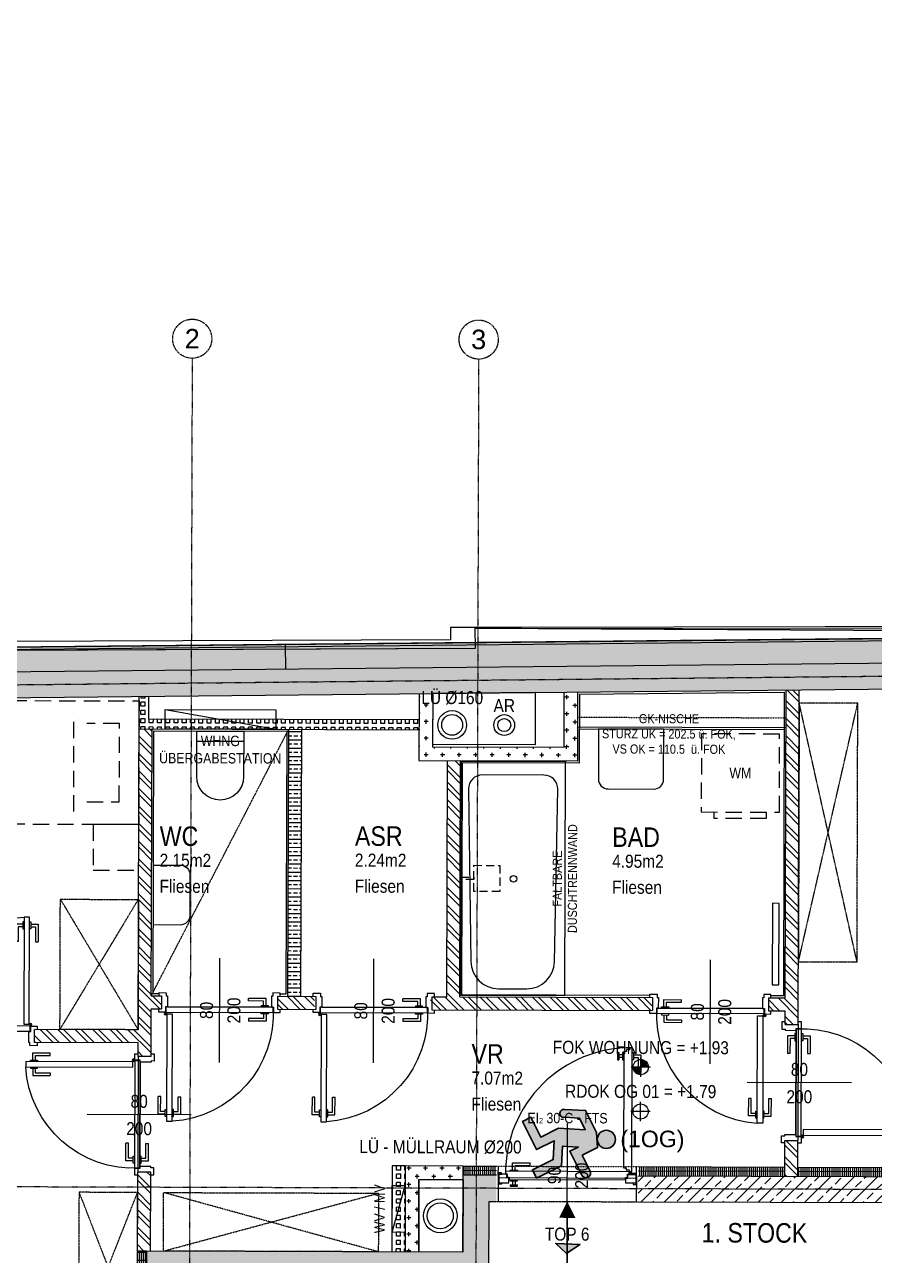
# Model space of a CAD drawing. Header units: millimetres. Extents: x -378801 to -302223, y -36469 to 154078.
# Drawn here: x -357427 to -350901, y 33202 to 42654 of the extents above; entities that cross this region are included whole.
import ezdxf
from ezdxf.enums import TextEntityAlignment as Align

# ---------------------------------------------------------------- set-up
doc = ezdxf.new("R2010")
doc.units = ezdxf.units.MM
for name, pattern in [('HIDDEN', [0.375, 0.25, -0.125]), ('HIDDEN2', [0.1875, 0.125, -0.0625]), ('STRICHPUNKT', [1, 0.5, -0.25, 0, -0.25])]:
    doc.linetypes.add(name, pattern=pattern)
for name, color, linetype in [('00_HLP---------M0', 6, 'Continuous'), ('00_HLP-G00-L01-M0', 6, 'Continuous'), ('01-ANS-G00-L01-M0', 8, 'Continuous'), ('01-SYM-G00-L01-M0', 8, 'Continuous'), ('01-TXT---------M0', 1, 'Continuous'), ('01-TXT---------PP', 1, 'Continuous'), ('01-TXT-G00-L01-M0', 1, 'Continuous'), ('02-ABB-G00-L01-M0', 50, 'Continuous'), ('02-ANS-G00-L01-M0', 8, 'Continuous'), ('02-AXO-G00-L01-M0', 8, 'STRICHPUNKT'), ('02-FIL-G00-L01-LILA', 223, 'Continuous'), ('02-FIL-G00-L01-ORANGE', 40, 'Continuous'), ('02-FIL-G00-L01-STB', 8, 'Continuous'), ('02-FLI-G00-L01-M0', 141, 'Continuous'), ('02-HID-G00-L01-M0', 8, 'HIDDEN2'), ('02-TWA---------M0', 4, 'Continuous'), ('02-TWA-G00-L01-M0', 4, 'Continuous'), ('02-TWB-G00-L01-M0', 5, 'Continuous'), ('02-WDA-G00-L01-M0', 8, 'Continuous'), ('02-ZWA---------M0', 2, 'Continuous'), ('02-ZWA-G00-L01-M0', 2, 'Continuous'), ('03-ANS-G00-L01-M0', 8, 'Continuous'), ('03-HID-G00-L01-M0', 8, 'HIDDEN2'), ('03-SYM-G00-L01-M0', 8, 'Continuous'), ('05-STO---------M0', 1, 'Continuous'), ('05-STO--------M0', 1, 'Continuous'), ('05-SYM---------M0', 8, 'Continuous'), ('05-SYM--------M0', 8, 'Continuous'), ('05-SYM-G00-L01-M0', 8, 'Continuous'), ('05-TXT--------M0', 8, 'Continuous'), ('05-TXT-G00-L01-M0', 8, 'Continuous'), ('05_HLP---------M0', 6, 'Continuous'), ('07-SAN-G00-L01-FBHZG-EVERT', 8, 'Continuous'), ('07-SAN-G00-L01-M0', 8, 'Continuous'), ('07-SYM-G00-L01-M0', 8, 'STRICHPUNKT'), ('07_MOB-G00-L01-M0', 6, 'HIDDEN2')]:
    doc.layers.add(name, color=color, linetype=linetype)
doc.layers.add('09-VER-G00-L01-DÄMMUNG', color=3, linetype='Continuous', plot=False)
doc.layers.add('09-VER-G00-L01-GEBÄUDE', color=5, linetype='Continuous', plot=False)
doc.layers.add('09-VER-G00-L01-GRUNDSTÜCKSGRENZE', color=161, linetype='Continuous', lineweight=25)
doc.styles.add('ARIAL', font='arial.ttf', dxfattribs={"width": 0.85})
doc.styles.get("Standard").update_dxf_attribs({"font": 'arial.ttf'})
pattern_1 = [(44.82971, (-389052.15, -18110.56), (-89.53527, 90.06906), []), (44.82971, (-388962.35, -18110.83), (-89.53527, 90.06906), [63.5, -31.75])]
pattern_2 = [(89.829713, (-389052.153, -18110.562), (-15.87493, 0.0471816), []), (179.82971, (-389052.15, -18110.56), (-0.188726, -63.49972), [])]
pattern_3 = [(134.82971, (-389052.15, -18110.56), (-67.5518, -67.15145), []), (134.82971, (-389052.02, -18065.66), (-67.5518, -67.15145), [])]
pattern_4 = [(359.829713, (-389052.153, -18110.562), (47.70651, 27.354634), [31.75, -63.5]), (119.829713, (-389052.153, -18110.562), (-47.543063, 27.637733), [31.75, -63.5]), (59.829713, (-389052.153, -18110.562), (0.163447, 54.992367), [-63.5, 31.75])]

# ---------------------------------------------------------------- blocks, each defined once
blk = doc.blocks.new('WET')
at = {"layer": '02-TWA---------M0'}
for points in [[(-0.53, 0), (-0.53, 0.2)], [(0.53, 0), (0.53, 0.2)]]:
    blk.add_lwpolyline(points, dxfattribs=at)
at = {"layer": '02-ZWA---------M0'}
for points in [[(-0.53, 0), (-0.53, -0.07)], [(0.53, 0), (0.53, -0.07)]]:
    blk.add_lwpolyline(points, dxfattribs=at)
at = {"layer": '05-STO---------M0'}
for points in [[(-0.525, 0.058), (-0.505, 0.058), (-0.505, 0.063, 0.414214), (-0.51, 0.068), (-0.53, 0.068)], [(0.525, 0.058), (0.505, 0.058), (0.505, 0.063, -0.414214), (0.51, 0.068), (0.53, 0.068)], [(-0.525, -0.01), (-0.505, -0.01), (-0.505, -0.015, -0.414214), (-0.51, -0.02), (-0.53, -0.02)], [(0.525, -0.01), (0.505, -0.01), (0.505, -0.015, 0.414214), (0.51, -0.02), (0.53, -0.02)]]:
    blk.add_lwpolyline(points, format="xyb", close=True, dxfattribs=at)
for points in [[(-0.464, -0.01), (-0.525, -0.01), (-0.525, 0.058), (-0.45, 0.058), (-0.45, 0.058), (-0.45, 0.058), (-0.45, 0.0195), (-0.464, 0.0195), (-0.464, -0.01)], [(0.464, -0.01), (0.525, -0.01), (0.525, 0.058), (0.45, 0.058), (0.45, 0.058), (0.45, 0.058), (0.45, 0.0195), (0.464, 0.0195), (0.464, -0.01)]]:
    blk.add_lwpolyline(points, dxfattribs=at)
at = {"layer": '05-SYM---------M0'}
for p, q in [((-0.422, -0.908), (-0.392, -0.908)), ((-0.422, -0.928), (-0.392, -0.928))]:
    blk.add_line(p, q, dxfattribs=at)
for points in [[(0.53, 0.018), (-0.53, 0.018)], [(-0.432, -0.061), (-0.432, -0.061), (-0.452, -0.061), (-0.452, -0.046), (-0.476, -0.046), (-0.476, -0.032), (-0.496, -0.032), (-0.496, -0.982), (-0.476, -0.982), (-0.476, -0.968), (-0.452, -0.968), (-0.452, -0.953), (-0.432, -0.953), (-0.432, -0.061)], [(-0.491, -0.021), (-0.481, -0.021)], [(-0.486, -0.026), (-0.486, -0.016)], [(-0.506, -0.928), (-0.562, -0.928), (-0.562, -0.793)], [(-0.542, -0.793), (-0.562, -0.793)], [(-0.506, -0.908), (-0.542, -0.908), (-0.542, -0.793)], [(-0.496, -0.9455), (-0.506, -0.9455), (-0.506, -0.8905), (-0.496, -0.8905)], [(-0.432, -0.9455), (-0.422, -0.9455), (-0.422, -0.8905), (-0.432, -0.8905)], [(-0.392, -0.9455), (-0.382, -0.9455), (-0.382, -0.8905), (-0.392, -0.8905)], [(-0.392, -0.9455), (-0.392, -0.8905)]]:
    blk.add_lwpolyline(points, dxfattribs=at)
blk.add_circle((-0.486, -0.021), 0.01, dxfattribs=at)
blk.add_arc((-0.486, -0.021), 0.9611, 269.40381, 0.65581, dxfattribs=at)
at = {"layer": '05_HLP---------M0'}
for p, q in [((0.401, 0.043), (0.401, 0.073)), ((0.421, 0.043), (0.421, 0.073))]:
    blk.add_line(p, q, dxfattribs=at)
for points in [[(-0.446, 0.033), (-0.446, 0.033), (-0.446, 0.013), (-0.461, 0.013), (-0.461, -0.011), (-0.475, -0.011), (-0.475, -0.031), (0.475, -0.031), (0.475, -0.011), (0.461, -0.011), (0.461, 0.013), (0.446, 0.013), (0.446, 0.033), (-0.446, 0.033)], [(0.4385, 0.073), (0.4385, 0.083), (0.3835, 0.083), (0.3835, 0.073)], [(0.4385, 0.073), (0.3835, 0.073)], [(0.4385, 0.033), (0.4385, 0.043), (0.3835, 0.043), (0.3835, 0.033)], [(0.421, -0.041), (0.421, -0.097), (0.286, -0.097)], [(0.401, -0.041), (0.401, -0.077), (0.286, -0.077)], [(0.286, -0.077), (0.286, -0.097)], [(0.4385, -0.031), (0.4385, -0.041), (0.3835, -0.041), (0.3835, -0.031)]]:
    blk.add_lwpolyline(points, dxfattribs=at)
blk = doc.blocks.new('TÜR-80_10er-WAND')
at = {"layer": '00_HLP---------M0'}
blk.add_lwpolyline([(0.4115, -0.025), (-0.4115, -0.025), (-0.4115, -0.025), (-0.4115, 0.017), (0.4115, 0.017)], close=True, dxfattribs=at)
for points in [[(0.4, 0.017), (-0.4, 0.017)], [(-0.375, 0.017), (-0.375, 0.027), (-0.32, 0.027), (-0.32, 0.017)], [(-0.3575, 0.027), (-0.3575, 0.083), (-0.2225, 0.083)], [(-0.3375, 0.027), (-0.3375, 0.063), (-0.2225, 0.063)], [(-0.2225, 0.063), (-0.2225, 0.083)], [(-0.375, -0.025), (-0.375, -0.035), (-0.32, -0.035), (-0.32, -0.025)], [(-0.3575, -0.035), (-0.3575, -0.091), (-0.2225, -0.091)], [(-0.3375, -0.035), (-0.3375, -0.071), (-0.2225, -0.071)], [(-0.2225, -0.071), (-0.2225, -0.091)]]:
    blk.add_lwpolyline(points, dxfattribs=at)
at = {"layer": '02-ZWA---------M0'}
for points in [[(-0.445, 0.1), (-0.445, 0)], [(0.445, 0.1), (0.445, 0)]]:
    blk.add_lwpolyline(points, dxfattribs=at)
at = {"layer": '05-STO--------M0'}
for points in [[(-0.465, 0.1), (-0.465, 0.125), (-0.41, 0.125), (-0.41, 0.1), (-0.4, 0.1), (-0.4, 0.017), (-0.415, 0.017), (-0.415, -0.025), (-0.465, -0.025), (-0.465, 0)], [(0.465, 0.1), (0.465, 0.125), (0.41, 0.125), (0.41, 0.1), (0.4, 0.1), (0.4, 0.017), (0.415, 0.017), (0.415, -0.025), (0.465, -0.025), (0.465, 0)]]:
    blk.add_lwpolyline(points, dxfattribs=at)
at = {"layer": '05-SYM---------M0'}
for points in [[(0.352, -0.8085), (0.296, -0.8085), (0.296, -0.6735)], [(0.316, -0.6735), (0.296, -0.6735)], [(0.352, -0.7885), (0.316, -0.7885), (0.316, -0.6735)], [(0.414, -0.8085), (0.47, -0.8085), (0.47, -0.6735)], [(0.414, -0.7885), (0.45, -0.7885), (0.45, -0.6735)], [(0.45, -0.6735), (0.47, -0.6735)], [(0.362, -0.826), (0.352, -0.826), (0.352, -0.771), (0.362, -0.771)], [(0.404, -0.826), (0.414, -0.826), (0.414, -0.771), (0.404, -0.771)]]:
    blk.add_lwpolyline(points, dxfattribs=at)
at = {"layer": '05-SYM--------M0'}
blk.add_lwpolyline([(0.404, -0.0395), (0.404, -0.8625), (0.404, -0.8625), (0.362, -0.8625), (0.362, -0.0395)], close=True, dxfattribs=at)
for points in [[(0.41, -0.036), (0.42, -0.036)], [(0.415, -0.031), (0.415, -0.041)]]:
    blk.add_lwpolyline(points, dxfattribs=at)
blk.add_circle((0.415, -0.036), 0.01, dxfattribs=at)
blk.add_arc((0.415, -0.036), 0.8282, 176.33088, 266.33088, dxfattribs=at)
blk = doc.blocks.new('00-top')
blk.add_lwpolyline([(0, 0, 0, 0.125, 0), (-0.125, 0, 0.125, 0.125, 0)], format="xyseb")
at = {"layer": '01-TXT---------M0', "color": 8, "style": 'ARIAL', "width": 0.85}
for tag, p in [('NUMBER', (-0.3, 0)), ('TOP', (-0.65, 0))]:
    blk.add_attdef(tag, text='', height=0.1, rotation=90, dxfattribs=at).set_placement(p, align=Align.MIDDLE_CENTER)
blk = doc.blocks.new('01-SQM')
at = {"layer": '01-TXT---------M0', "color": 1, "style": 'ARIAL', "width": 0.85}
blk.add_attdef('ROOM', (0, 0), '', height=0.15, dxfattribs=at)
blk.add_attdef('AREA', text='', height=0.1, dxfattribs=at).set_placement((0, -0.06), align=Align.TOP_LEFT)
at = {"layer": '01-TXT---------PP', "color": 1, "style": 'ARIAL', "width": 0.85}
blk.add_attdef('NR', text='', height=0.15, dxfattribs=at).set_placement((-0.1173, 0), align=Align.RIGHT)
blk.add_attdef('FLOOR', text='', height=0.1, dxfattribs=at).set_placement((0, -0.26), align=Align.TOP_LEFT)
blk = doc.blocks.new('05-TXT')
at = {"layer": '05-TXT--------M0'}
blk.add_line((-0.4, 0), (0.4, 0), dxfattribs=at)
at = {"layer": '05-TXT--------M0', "color": 8, "style": 'ARIAL', "width": 0.85}
blk.add_attdef('BREITE', text='', height=0.1, dxfattribs=at).set_placement((0, 0.05), align=Align.CENTER)
blk.add_attdef('HÖHE', text='', height=0.1, rotation=360, dxfattribs=at).set_placement((0, -0.06), align=Align.TOP_CENTER)
blk = doc.blocks.new('03-rar')
blk.add_circle((0, 0), 0.05)
at = {"layer": '01-TXT---------M0', "color": 8, "style": 'ARIAL', "width": 0.85}
blk.add_attdef('RR', text='', height=0.1, dxfattribs=at).set_placement((0, 0.1), align=Align.CENTER)
blk = doc.blocks.new('01-HK1')
for p, q in [((-0.0005, -0.0742), (-0.0005, 0.0742)), ((0.0737, 0), (-0.0747, 0))]:
    blk.add_line(p, q)
blk.add_circle((-0.0005, 0), 0.0586)
for points in [[(-0.0005, 0.0586), (0.0409, 0.0414), (-0.0005, 0)], [(-0.0005, 0), (0.0581, 0), (0.0409, 0.0414)], [(-0.0591, 0), (-0.0419, -0.0414), (-0.0005, 0)], [(-0.0419, -0.0414), (-0.0005, -0.0586), (-0.0005, 0)]]:
    blk.add_solid(points)
at = {"layer": '01-TXT---------M0', "color": 8, "style": 'ARIAL', "width": 0.85}
blk.add_attdef('HEIGHT', text='', height=0.1, dxfattribs=at).set_placement((0, 0.2), align=Align.TOP_CENTER)
blk = doc.blocks.new('07-WT-WC')
blk.add_lwpolyline([(1.005, -0.015), (1.005, -0.22, -0.414214), (0.93, -0.295), (0.62, -0.295, -0.414214), (0.545, -0.22), (0.545, -0.015)], format="xyb", close=True)
blk = doc.blocks.new('07-WT60')
blk.add_lwpolyline([(-0.015, 0.25), (-0.4, 0.25, 0.414214), (-0.475, 0.175), (-0.475, -0.175, 0.414214), (-0.4, -0.25), (-0.015, -0.25)], format="xyb", close=True)
blk = doc.blocks.new('07-WM')
at = {"linetype": 'HIDDEN', "ltscale": 0.5}
blk.add_lwpolyline([(0.05, -0.05), (0.05, -0.65), (0.65, -0.65), (0.65, -0.05)], close=True, dxfattribs=at)
blk.add_lwpolyline([(0.65, -0.15), (0.7, -0.15), (0.7, -0.55), (0.65, -0.55)], dxfattribs=at)
blk = doc.blocks.new('07-WC')
blk.add_lwpolyline([(-0.015, -0.18), (-0.365, -0.18, -1), (-0.365, 0.18, 0), (-0.015, 0.18), (-0.015, -0.18)], format="xyb", close=True)
blk.add_lwpolyline([(-0.095, -0.18), (-0.095, 0.18)])
blk = doc.blocks.new('07-Badewanne')
blk.add_lwpolyline([(0, -0.8), (-1.8, -0.8), (-1.8, 0), (0, 0)], close=True)
at = {"linetype": 'HIDDEN2', "ltscale": 0.5}
for points in [[(-0.89, 0), (-0.89, -0.1), (-0.91, -0.1), (-0.91, 0)], [(-0.8, -0.1), (-0.8, -0.1), (-0.8, -0.3), (-1, -0.3), (-1, -0.1)]]:
    blk.add_lwpolyline(points, close=True, dxfattribs=at)
blk.add_lwpolyline([(-0.1059, -0.6366), (-0.1059, -0.1634, 0.418658), (-0.2134, -0.0575), (-1.5385, -0.0792, 0.409076), (-1.7471, -0.2909), (-1.7471, -0.5091, 0.409783), (-1.5385, -0.7208), (-0.2134, -0.7425, 0.419369), (-0.1059, -0.6366)], format="xyb", close=True)
blk.add_circle((-0.903, -0.4045), 0.025)
blk = doc.blocks.new('BETT_90')
blk.add_lwpolyline([(0, 0.95), (-0.35, 0.95), (-0.35, 1.3), (0, 1.3)], close=True)
at = {"flags": 128}
blk.add_lwpolyline([(-2.1, 0.95), (-2.1, 0), (0, 0), (0, 0.95)], close=True, dxfattribs=at)
for points in [[(-0.5, 0.85), (-0.5, 0.1)], [(-0.4, 0.775), (-0.15, 0.775), (-0.15, 0.175), (-0.4, 0.175)]]:
    blk.add_lwpolyline(points)
blk = doc.blocks.new('01-HK2')
for p, q in [((0.098, 0), (-0.098, 0)), ((0, -0.098), (0, 0.098))]:
    blk.add_line(p, q)
blk.add_circle((0, 0), 0.0773)
at = {"layer": '01-TXT---------M0', "color": 8, "style": 'ARIAL', "width": 0.85}
blk.add_attdef('HEIGHT', text='', height=0.1, rotation=360, dxfattribs=at).set_placement((0, 0.132), align=Align.BOTTOM_CENTER)
blk = doc.blocks.new('4444444')
at = {"lineweight": 30}
h = blk.add_hatch(color=100, dxfattribs=at)
h.dxf.hatch_style = 1
h.paths.add_polyline_path([(431810.8, 98429.5), (431736, 98429.5), (431806.7, 98326.5)])
h.paths.add_polyline_path([(431814, 98511.5), (431736, 98429.5), (431810.8, 98429.5)])
at = {"color": 102, "lineweight": 30, "true_color": 0x21de37}
blk.add_lwpolyline([(431736, 98429.5), (431806.7, 98326.5), (431736, 98429.5), (431814, 98511.5), (431806.7, 98326.5)], dxfattribs=at)
blk = doc.blocks.new('9809550')
at = {"color": 18, "lineweight": 30, "true_color": 0x000000}
for points in [[(423921.7, 99168.8), (423956.8, 99168.8), (423956.8, 99202.9), (423984.5, 99214.5), (424033.7, 99214.5), (424053.8, 99178.3)], [(424040.2, 99170.9), (424025.2, 99196.7), (423999.7, 99196.8), (424026.2, 99150.3), (424026.2, 99110.9), (424070.2, 99110.9), (424070.2, 99092.3), (424007.5, 99092.3), (424007.5, 99131.7), (423975, 99113.1), (423975, 99067), (423956.5, 99067), (423956.5, 99122.4), (423990.5, 99141.9), (423975.1, 99168.8), (423975.1, 99150.2), (423921.7, 99150.3)]]:
    blk.add_lwpolyline(points, dxfattribs=at)
blk.add_circle((423963.6, 99225.9), 18.1, dxfattribs=at)
for centre, radius, start, end in [((423921.7, 99159.5), 9.27, 89.9849, 270.0151), ((424047.8, 99173.1), 7.96, 195.7299, 41.4005)]:
    blk.add_arc(centre, radius, start, end, dxfattribs=at)
blk = doc.blocks.new('750298750')
h = blk.add_hatch(color=3)
h.paths.add_polyline_path([(426943.6, 99576.9), (426968.1, 99576.8), (426982.5, 99552, 1.25347), (426995.6, 99559.2), (426976.3, 99594), (426929, 99594), (426902.3, 99582.8), (426902.3, 99550), (426868.6, 99550, 1), (426868.6, 99532.2), (426919.9, 99532.1), (426919.9, 99550), (426934.8, 99524.1), (426902.1, 99505.4), (426902.1, 99452.1), (426919.8, 99452.1), (426919.8, 99496.4), (426951.1, 99514.3), (426951.1, 99476.4), (427011.4, 99476.4), (427011.4, 99494.3), (426969.1, 99494.3), (426969.1, 99532.2)])
h.paths.add_polyline_path([(426891.5, 99604.9, 1), (426926.3, 99604.9, 1)])
at = {"xscale": 0.9619413167778113, "yscale": 0.9619413167778113, "zscale": 0.9619413167778113}
blk.add_blockref('9809550', (19080.8, 4155.4), dxfattribs=at)

msp = doc.modelspace()

# ---------------------------------------------------------------- hatches: boundary and pattern name
at = {"layer": '02-FIL-G00-L01-LILA', "true_color": 0x636466}
h = msp.add_hatch(dxfattribs=at)
h.set_pattern_fill('HONEY', color=251, scale=10, angle=107.16870486, style=0)
h.set_pattern_definition(pattern_4)
h.paths.add_polyline_path([(-347316.8362, 37955.4916), (-347316.7807, 37974.183), (-355422.9596, 37894.8275), (-355422.7677, 37875.3896)])
h = msp.add_hatch(dxfattribs=at)
h.set_pattern_fill('HONEY', color=251, scale=10, angle=107.16870486, style=0)
h.set_pattern_definition(pattern_4)
h.paths.add_polyline_path([(-347317.3415, 37785.4783), (-347116.8295, 37957.4681), (-347316.8362, 37955.4916), (-355422.7677, 37875.3896), (-355421.0895, 37705.3979)])
h = msp.add_hatch(dxfattribs=at)
h.set_pattern_fill('HONEY', color=251, scale=10, angle=107.16870486, style=0)
h.set_pattern_definition(pattern_4)
h.paths.add_polyline_path([(-355421.0895, 37705.3979), (-355422.7677, 37875.3896), (-361697.3221, 37813.3851), (-361497.8206, 37645.3482)])
h = msp.add_hatch(dxfattribs=at)
h.set_pattern_fill('HONEY', color=251, scale=10, angle=107.16870486, style=0)
h.set_pattern_definition(pattern_4)
h.paths.add_polyline_path([(-355422.7677, 37875.3896), (-355422.9596, 37894.8275), (-361497.2559, 37835.3631), (-361497.3153, 37815.3615)])
at = {"layer": '02-FIL-G00-L01-ORANGE', "true_color": 0x636466}
h = msp.add_hatch(dxfattribs=at)
h.set_pattern_fill('CROSS', color=251, scale=10, angle=197.16870486, style=0)
h.set_pattern_definition([(89.82971, (-389052.15, -18110.56), (-63.310993, 63.688446), [31.75, -95.25]), (179.82971, (-389036.23, -18094.734), (-63.688446, -63.310993), [31.75, -95.25])])
h.paths.add_polyline_path([(-353178.134, 37527.5528), (-353283.1375, 37526.5152), (-353284.4028, 37100.7837), (-354294.3984, 37103.7854), (-354293.1717, 37516.5341), (-354398.1752, 37515.4965), (-354399.71, 36999.098), (-353179.7154, 36995.4721)])
h = msp.add_hatch(dxfattribs=at)
h.set_pattern_fill('ANSI32', color=251, scale=10, angle=197.16870486, style=0)
h.set_pattern_definition(pattern_3)
h.paths.add_polyline_path([(-351478.0765, 37544.3526), (-351578.0799, 37543.3644), (-351585.1019, 35180.7247), (-351715.1013, 35181.1111), (-351715.3985, 35081.1115), (-351585.3991, 35080.7252), (-351585.7111, 34975.7256), (-351485.7116, 34975.4284)])
h = msp.add_hatch(dxfattribs=at)
h.set_pattern_fill('SQUARE', color=251, scale=10, angle=197.16870486, style=0)
h.set_pattern_definition([(89.829713, (-389052.153, -18110.56), (-31.74986, 0.094363), [31.75, -31.75]), (179.829713, (-389052.153, -18110.56), (-0.094363, -31.74986), [31.75, -31.75])])
h.paths.add_polyline_path([(-354398.7736, 37314.1459), (-356473.7645, 37320.313), (-356473.2453, 37494.9908), (-356548.2478, 37494.2497), (-356548.987, 37245.5362), (-354398.9965, 37239.1463)])
h = msp.add_hatch(dxfattribs=at)
h.set_pattern_fill('ANSI32', color=251, scale=10, angle=197.16870486, style=0)
h.set_pattern_definition(pattern_3)
h.paths.add_polyline_path([(-356448.9875, 37245.239), (-356548.987, 37245.5362), (-356555.8527, 34935.4971), (-357350.8492, 34937.8598), (-357351.1464, 34837.8603), (-356556.1499, 34835.4975), (-356556.4471, 34735.4979), (-356456.4475, 34735.2007), (-356455.3776, 35095.1991), (-356375.3779, 35094.9614), (-356375.0807, 35194.9609), (-356455.0804, 35195.1987)])
h = msp.add_hatch(dxfattribs=at)
h.set_pattern_fill('BRASS', color=251, scale=10, angle=107.16870486, style=0)
h.set_pattern_definition([(359.82971, (-389052.15, -18110.56), (0.188726, 63.49972), []), (359.82971, (-389052.06, -18078.81), (0.188726, 63.49972), [31.75, -15.875])])
h.paths.add_polyline_path([(-355298.9926, 37241.8211), (-355398.9921, 37242.1183), (-355405.085, 35192.078), (-355305.0854, 35191.7808)])
h = msp.add_hatch(dxfattribs=at)
h.set_pattern_fill('ANSI32', color=251, scale=10, angle=197.16870486, style=0)
h.set_pattern_definition(pattern_3)
h.paths.add_polyline_path([(-354079.7114, 36998.1469), (-354179.711, 36998.4441), (-354185.0904, 35188.4521), (-354310.0898, 35188.8236), (-354310.3871, 35088.8241), (-352605.3946, 35083.7567), (-352605.0974, 35183.7562), (-354085.0908, 35188.1549)])
h = msp.add_hatch(dxfattribs=at)
h.set_pattern_fill('GRATE', color=251, scale=20, angle=197.16870486, style=0)
h.set_pattern_definition(pattern_2)
h.paths.add_polyline_path([(-347523.3211, 35773.8728), (-347593.3208, 35774.0808), (-347598.9832, 33868.8719), (-351488.966, 33880.4333), (-351489.174, 33810.4336), (-347529.1915, 33798.6642)])
h = msp.add_hatch(dxfattribs=at)
h.set_pattern_fill('ANSI32', color=251, scale=10, angle=197.16870486, style=0)
h.set_pattern_definition(pattern_3)
h.paths.add_polyline_path([(-355200.0859, 35191.4688), (-355485.0847, 35192.3158), (-355485.3819, 35092.3162), (-355200.3831, 35091.4692)])
h = msp.add_hatch(dxfattribs=at)
h.set_pattern_fill('ANSI32', color=251, scale=10, angle=197.16870486, style=0)
h.set_pattern_definition(pattern_3)
h.paths.add_polyline_path([(-351488.3567, 34085.4324), (-351588.3563, 34085.7296), (-351589.1736, 33810.7308), (-351489.174, 33810.4336)])
h = msp.add_hatch(dxfattribs=at)
h.set_pattern_fill('ANSI32', color=251, scale=10, angle=197.16870486, style=0)
h.set_pattern_definition(pattern_3)
h.paths.add_polyline_path([(-356459.0927, 33845.2047), (-356559.0922, 33845.5019), (-356560.9052, 33235.5046), (-356490.9055, 33235.2965), (-356460.9056, 33235.2074)])
h = msp.add_hatch(dxfattribs=at)
h.set_pattern_fill('SQUARE', color=251, scale=10, angle=197.16870486, style=0)
h.set_pattern_definition([(89.82971, (-389047.153, -18110.576), (-31.74986, 0.094363), [31.75, -31.75]), (179.82971, (-389047.153, -18110.576), (-0.094363, -31.74986), [31.75, -31.75])])
h.paths.add_polyline_path([(-354503.9527, 33889.3941), (-354603.9522, 33889.6913), (-354605.9138, 33229.6942), (-354505.9143, 33229.397)])
h = msp.add_hatch(dxfattribs=at)
h.set_pattern_fill('CROSS', color=251, scale=10, angle=197.16870486, style=0)
h.set_pattern_definition([(89.82971, (-389047.15, -18110.576), (-63.310993, 63.688446), [31.75, -95.25]), (179.82971, (-389031.23, -18094.75), (-63.688446, -63.310993), [31.75, -95.25])])
h.paths.add_polyline_path([(-354503.9527, 33889.3941), (-354505.9143, 33229.397), (-354400.9147, 33229.0849), (-354399.2652, 33784.0825), (-354054.2667, 33783.0571), (-354054.1627, 33818.0569), (-354053.9547, 33888.0566)])
h = msp.add_hatch(dxfattribs=at)
h.set_pattern_fill('GRATE', color=251, scale=20, angle=197.16870486, style=0)
h.set_pattern_definition(pattern_2)
h.paths.add_polyline_path([(-353803.9558, 33887.3136), (-354058.9547, 33888.0715), (-354059.1627, 33818.0718), (-353804.1638, 33817.3139)])
h = msp.add_hatch(dxfattribs=at)
h.set_pattern_fill('GRATE', color=251, scale=20, angle=197.16870486, style=0)
h.set_pattern_definition(pattern_2)
h.paths.add_polyline_path([(-351588.9656, 33880.7305), (-352713.9606, 33884.0741), (-352714.1686, 33814.0744), (-351589.1736, 33810.7308)])
h = msp.add_hatch(dxfattribs=at)
h.set_pattern_fill('GRATE', color=251, scale=20, angle=197.16870486, style=0)
h.set_pattern_definition(pattern_2)
h.paths.add_polyline_path([(-356560.9052, 33235.5046), (-356575.5723, 28300.5264), (-356505.5726, 28300.3183), (-356490.9055, 33235.2965)])
at = {"layer": '02-FIL-G00-L01-STB', "true_color": 0x636466}
h = msp.add_hatch(dxfattribs=at)
h.set_pattern_fill('ANSI33', color=251, scale=20, angle=107.16870486, style=0)
h.set_pattern_definition(pattern_1)
h.paths.add_polyline_path([(-347517.9427, 37583.4863), (-347519.6312, 37015.3825), (-347319.6321, 37014.7881), (-347317.3415, 37785.4783), (-361497.8206, 37645.3482), (-361500.4811, 36750.2008), (-361420.4814, 36749.9631), (-361300.482, 36749.6064), (-361298.4083, 37447.309)])
h = msp.add_hatch(dxfattribs=at)
h.set_pattern_fill('ANSI33', color=251, scale=20, angle=107.16870486, style=0)
h.set_pattern_definition(pattern_1)
h.paths.add_polyline_path([(-347329.7868, 33598.0707), (-347322.9311, 35904.793), (-347522.9302, 35905.3874), (-347529.1915, 33798.6642), (-352714.1686, 33814.0744), (-352714.7631, 33614.0752)])
h = msp.add_hatch(dxfattribs=at)
h.set_pattern_fill('ANSI33', color=251, scale=20, angle=107.16870486, style=0)
h.set_pattern_definition(pattern_1)
h.paths.add_polyline_path([(-351004.9282, 28508.971), (-352424.9219, 28513.1913), (-352423.2279, 29083.1888), (-352623.227, 29083.7832), (-352624.9211, 28513.7857), (-353874.9155, 28517.5008), (-353867.7826, 30917.4902), (-356297.7718, 30924.7123), (-356291.5008, 33034.703), (-353861.5115, 33027.4809), (-353859.758, 33617.4783), (-353804.7582, 33617.3148), (-353804.1638, 33817.3139), (-354059.1627, 33818.0718), (-354060.9162, 33228.0744), (-356490.9055, 33235.2965), (-356506.4791, 27995.3197), (-360226.4627, 28006.3757), (-360226.2546, 28076.3754), (-360426.2538, 28076.9699), (-360430.2958, 26716.9759), (-360230.2966, 26716.3814), (-360227.0571, 27806.3766), (-356307.0744, 27794.7261), (-356298.3663, 30724.7132), (-354068.3761, 30718.0855), (-354079.2836, 27048.1017), (-353879.2845, 27047.5073), (-353875.5099, 28317.5017), (-351005.5226, 28308.9718)])

# ---------------------------------------------------------------- linework, layer by layer
at = {"color": 100, "lineweight": 30}
msp.add_lwpolyline([(-353259.7606, 33615.695), (-353261.3827, 33069.9325), (-353210.2409, 33069.9245)], dxfattribs=at)
at = {"layer": '00_HLP-G00-L01-M0', "color": 251, "true_color": 0x636466}
for centre, radius in [((-354143.8855, 37276.1176), 110), ((-353743.8873, 37274.9288), 80)]:
    msp.add_circle(centre, radius, dxfattribs=at)
at = {"layer": '01-ANS-G00-L01-M0', "color": 251, "true_color": 0x636466}
for points in [[(-351485.7116, 34975.4284), (-351488.3567, 34085.4324)], [(-356556.4619, 34730.498), (-356559.1071, 33840.5019)]]:
    msp.add_lwpolyline(points, dxfattribs=at)
msp.add_lwpolyline([(-354399.2652, 33784.0825), (-354059.2667, 33783.0719), (-354060.9162, 33228.0744), (-354400.9147, 33229.0849)], close=True, dxfattribs=at)
at = {"layer": '02-ABB-G00-L01-M0', "color": 251, "true_color": 0x636466}
msp.add_lwpolyline([(-361697.5136, 37901.4452), (-361697.2628, 37833.3866), (-353965.5112, 37866.3011), (-353966.224, 38018.2484), (-346703.7721, 37981.5509)], dxfattribs=at)
at = {"layer": '02-ANS-G00-L01-M0', "color": 251, "true_color": 0x636466}
msp.add_lwpolyline([(-353178.9278, 37260.4709), (-351578.9348, 37255.7156)], dxfattribs=at)
at = {"layer": '02-AXO-G00-L01-M0', "color": 251, "true_color": 0x636466}
for points in [[(-356140.5257, 40091.88), (-356207.1, 17691.9789)], [(-353940.5354, 40085.3414), (-354007.1097, 17685.4404)], [(-366586.7903, 37495.0546), (-345567.5796, 37702.7644)], [(-345579.4974, 33692.8691), (-366597.9051, 33755.3375)]]:
    msp.add_lwpolyline(points, dxfattribs=at)
for centre in [(-356140.0799, 40241.8793), (-353940.0896, 40235.3408)]:
    msp.add_circle(centre, 150, dxfattribs=at)
at = {"layer": '02-FIL-G00-L01-LILA', "color": 251, "true_color": 0x636466}
msp.add_lwpolyline([(-355421.0895, 37705.3979), (-355422.9596, 37894.8275)], dxfattribs=at)
at = {"layer": '02-FLI-G00-L01-M0', "color": 251, "true_color": 0x636466}
for points in [[(-352625.0527, 35198.8156), (-354070.0463, 35203.1103), (-354064.7412, 36988.1024), (-353164.7452, 36985.4275), (-353163.1781, 37512.6999), (-351593.125, 37528.215), (-351600.0572, 35195.7693), (-351695.0568, 35196.0516)], [(-353163.9724, 37245.4264), (-351593.9794, 37240.7602)], [(-356395.0361, 35210.0203), (-356440.0359, 35210.1541), (-356434.0321, 37230.1945), (-355414.0366, 37227.163), (-355420.0404, 35207.1225), (-355465.0402, 35207.2563)]]:
    msp.add_lwpolyline(points, dxfattribs=at)
at = {"layer": '02-HID-G00-L01-M0', "color": 251, "ltscale": 0.5, "true_color": 0x636466}
for points in [[(-353178.7049, 37335.4705), (-351578.7119, 37330.7152)], [(-353803.9558, 33887.3136), (-352713.9606, 33884.0741)]]:
    msp.add_lwpolyline(points, dxfattribs=at)
at = {"layer": '02-HID-G00-L01-M0', "color": 251, "true_color": 0x636466}
msp.add_lwpolyline([(-353804.7582, 33617.3148), (-352714.7631, 33614.0752)], dxfattribs=at)
at = {"layer": '02-TWA-G00-L01-M0', "color": 251, "true_color": 0x636466}
for p, q in [((-361497.8206, 37645.3482), (-347317.3415, 37785.4783)), ((-361298.4083, 37447.309), (-347517.9427, 37583.4863)), ((-353859.758, 33617.4783), (-353804.7582, 33617.3148)), ((-352714.7631, 33614.0752), (-347329.7868, 33598.0707)), ((-356490.9055, 33235.2965), (-356506.4791, 27995.3197)), ((-354060.9162, 33228.0744), (-356490.9055, 33235.2965))]:
    msp.add_line(p, q, dxfattribs=at)
for points in [[(-352714.1686, 33814.0744), (-347529.1915, 33798.6642), (-347522.9302, 35905.3874), (-347322.9311, 35904.793), (-347323.3219, 35773.2784)], [(-354060.9162, 33228.0744), (-354059.1627, 33818.0718)], [(-353804.1638, 33817.3139), (-354059.1627, 33818.0718)], [(-353861.5115, 33027.4809), (-353859.758, 33617.4783)]]:
    msp.add_lwpolyline(points, dxfattribs=at)
at = {"layer": '02-TWB-G00-L01-M0', "color": 251, "true_color": 0x636466}
msp.add_lwpolyline([(-346637.2192, 58545.8572), (-346610.9418, 56157.1736), (-344943.5007, 56180.4149), (-344912.9461, 53269.7334), (-346570.8328, 53249.444), (-346519.29, 48712.4909), (-344861.4033, 48732.7804), (-344881.4505, 41987.5917), (-346724.1207, 41973.649), (-346702.4255, 37980.1981), (-361697.2627, 37833.3866), (-361722.5033, 68245.0895)], dxfattribs=at)
at = {"layer": '02-WDA-G00-L01-M0', "color": 251, "true_color": 0x636466}
msp.add_line((-347116.8295, 37957.4681), (-361697.3221, 37813.3851), dxfattribs=at)
msp.add_lwpolyline([(-361497.2559, 37835.3631), (-347316.7807, 37974.183)], dxfattribs=at)
at = {"layer": '02-ZWA-G00-L01-M0', "color": 251, "true_color": 0x636466}
for p, q in [((-356455.0804, 35195.1987), (-356375.0807, 35194.9609)), ((-355485.0847, 35192.3158), (-355190.086, 35191.439)), ((-354300.0899, 35188.7939), (-354185.0904, 35188.4521)), ((-354085.0908, 35188.1549), (-352605.0974, 35183.7562)), ((-351715.1013, 35181.1111), (-351585.1019, 35180.7247)), ((-356455.3776, 35095.1991), (-356375.3779, 35094.9614)), ((-355485.3819, 35092.3162), (-355190.3832, 35091.4395)), ((-354300.3871, 35088.7943), (-352605.3946, 35083.7567)), ((-351715.3985, 35081.1115), (-351585.3991, 35080.7252)), ((-354058.9547, 33888.0715), (-353803.9558, 33887.3136)), ((-352713.9606, 33884.0741), (-351588.9656, 33880.7305)), ((-351488.966, 33880.4333), (-347598.9832, 33868.8719))]:
    msp.add_line(p, q, dxfattribs=at)
for points in [[(-354398.1752, 37515.4965), (-354399.6951, 37004.098), (-353179.7005, 37000.472), (-353178.134, 37527.5528)], [(-354293.1717, 37516.5341), (-354294.3835, 37108.7854), (-353284.388, 37105.7836), (-353283.1375, 37526.5152)], [(-351585.1019, 35180.7247), (-351578.0799, 37543.3644)], [(-351485.7116, 34975.4284), (-351478.0765, 37544.3526)], [(-356555.8527, 34935.4971), (-356548.2452, 37495.1495)], [(-354398.7736, 37314.1459), (-356473.7645, 37320.313), (-356473.2455, 37494.9266)], [(-356548.987, 37245.5362), (-354398.9965, 37239.1463)], [(-356455.0804, 35195.1987), (-356448.9875, 37245.239)], [(-355405.085, 35192.078), (-355398.9921, 37242.1183)], [(-355305.0854, 35191.7808), (-355298.9926, 37241.8211)], [(-354185.0904, 35188.4521), (-354179.6961, 37003.4441)], [(-354085.0908, 35188.1549), (-354079.6965, 37003.1469)], [(-356456.4624, 34730.2008), (-356455.3776, 35095.1991)], [(-351585.7111, 34975.7256), (-351585.3991, 35080.7252)], [(-356555.8527, 34935.4971), (-357350.8492, 34937.8598)], [(-356556.1499, 34835.4975), (-357351.1464, 34837.8603)], [(-356556.4619, 34730.498), (-356556.1499, 34835.4975)], [(-351589.1736, 33810.7308), (-351588.3563, 34085.7296)], [(-351489.174, 33810.4336), (-351488.3567, 34085.4324)], [(-356575.5723, 28300.5264), (-356559.1071, 33840.5019)], [(-356460.9056, 33235.2074), (-356459.1075, 33840.2047)], [(-354503.9527, 33889.3941), (-354603.9522, 33889.6913), (-354605.9138, 33229.6942)], [(-354058.9547, 33888.0715), (-354503.9527, 33889.3941), (-354505.9143, 33229.397)], [(-354059.1627, 33818.0718), (-354058.9547, 33888.0715)], [(-354059.2667, 33783.0719), (-354399.2652, 33784.0825), (-354400.9147, 33229.0849)], [(-356490.9055, 33235.2965), (-356560.9052, 33235.5046)]]:
    msp.add_lwpolyline(points, dxfattribs=at)
at = {"layer": '03-ANS-G00-L01-M0', "color": 251, "true_color": 0x636466}
msp.add_lwpolyline([(-354294.3241, 37128.7853), (-353504.3276, 37126.4374), (-353503.145, 37524.3411), (-354293.1717, 37516.5341), (-354294.3241, 37128.7853)], dxfattribs=at)
at = {"layer": '03-HID-G00-L01-M0', "color": 251, "true_color": 0x636466}
msp.add_lwpolyline([(-356455.0804, 35195.1987), (-355398.9921, 37242.1183)], dxfattribs=at)
at = {"layer": '03-SYM-G00-L01-M0', "color": 251, "true_color": 0x636466}
msp.add_circle((-354235.0907, 33506.0933), 130, dxfattribs=at)
at = {"layer": '07-SAN-G00-L01-FBHZG-EVERT', "color": 251, "true_color": 0x636466}
for points in [[(-355498.5459, 37392.4149), (-355498.9917, 37242.4155), (-356348.9879, 37244.9418), (-356348.5421, 37394.9411)], [(-354505.4684, 33379.3963), (-354605.468, 33379.6935), (-354604.3981, 33739.6919), (-354504.3985, 33739.3947)]]:
    msp.add_lwpolyline(points, close=True, dxfattribs=at)
for points in [[(-356348.5421, 37394.9411), (-355498.9917, 37242.4155)], [(-354605.468, 33379.6935), (-354504.3985, 33739.3947)]]:
    msp.add_lwpolyline(points, dxfattribs=at)
at = {"layer": '07-SAN-G00-L01-M0', "color": 251, "true_color": 0x636466}
msp.add_lwpolyline([(-351632.9469, 35905.8701), (-351682.9467, 35906.0187), (-351684.8042, 35281.0215), (-351634.8044, 35280.8729), (-351632.9469, 35905.8701)], close=True, dxfattribs=at)
at = {"layer": '07_MOB-G00-L01-M0', "color": 251, "true_color": 0x636466}
for points in [[(-351484.2796, 35457.2642), (-351034.2815, 35455.9268), (-351028.3757, 37443.0156), (-351478.3738, 37444.353)], [(-356555.8527, 34935.4971), (-357155.85, 34937.2803), (-357152.8779, 35937.2759), (-356552.8802, 35935.6424)], [(-356562.9856, 32535.5077), (-356559.5677, 33685.5026), (-357009.5658, 33686.84), (-357012.9836, 32536.8451)], [(-356360.9038, 33235.669), (-356359.5686, 33684.9082), (-354709.5759, 33680.0043), (-354710.9133, 33230.0062)]]:
    msp.add_lwpolyline(points, close=True, dxfattribs=at)
for points in [[(-351484.2796, 35457.2642), (-351028.3757, 37443.0156)], [(-351034.2815, 35455.9268), (-351478.3738, 37444.353)], [(-357155.85, 34937.2803), (-356552.8802, 35935.6424)], [(-357152.8779, 35937.2759), (-356555.8527, 34935.4971)], [(-357012.9836, 32536.8451), (-356559.5677, 33685.5026)], [(-357009.5658, 33686.84), (-356562.9856, 32535.5077)], [(-356360.9038, 33235.669), (-354709.5759, 33680.0043)], [(-354710.9133, 33230.0062), (-356359.5686, 33684.9082)]]:
    msp.add_lwpolyline(points, dxfattribs=at)
at = {"layer": '09-VER-G00-L01-DÄMMUNG', "color": 251, "ltscale": 1, "true_color": 0x636466}
for p, q in [((-353965.5112, 37866.3011), (-353966.224, 38018.2484)), ((-353966.224, 38018.2484), (-350783.4785, 38013.3195)), ((-358824.5818, 37843.5071), (-353965.5112, 37866.3011))]:
    msp.add_line(p, q, dxfattribs=at)
at = {"layer": '09-VER-G00-L01-GEBÄUDE', "color": 251, "ltscale": 0.2, "true_color": 0x636466}
msp.add_line((-354156.6817, 38023.7153), (-354157.175, 37928.2582), dxfattribs=at)
at = {"layer": '09-VER-G00-L01-GEBÄUDE', "color": 251, "ltscale": 1, "true_color": 0x636466}
for p, q in [((-353656.1392, 38024.8162), (-354156.6817, 38023.7153)), ((-353611.5184, 38024.9143), (-353656.1392, 38024.8162))]:
    msp.add_line(p, q, dxfattribs=at)
msp.add_lwpolyline([(-354157.175, 37928.2582), (-361697.5136, 37901.4452), (-361716.9338, 43168.3054, -0.339594102), (-360363.2845, 44236.5045), (-360394.8471, 47043.2351), (-361721.1565, 47027.0035), (-361717.4186, 52019.559)], format="xyb", dxfattribs=at)
for points in [[(-351278.7349, 38028.7682), (-353611.5184, 38024.9143)], [(-348964.7597, 38028.3716), (-351278.7349, 38028.7682)]]:
    msp.add_lwpolyline(points, dxfattribs=at)
at = {"layer": '09-VER-G00-L01-GRUNDSTÜCKSGRENZE', "color": 251, "ltscale": 0.2, "true_color": 0x636466}
msp.add_line((-361697.2627, 37833.3866), (-346703.7721, 37981.5509), dxfattribs=at)
at = {"layer": '09-VER-G00-L01-GRUNDSTÜCKSGRENZE', "color": 251, "true_color": 0x636466}
msp.add_lwpolyline([(-307072.8328, -10354.6125), (-318236.149, -10251.1178), (-334731.7398, -10082.8632), (-334703.1183, 19861.2842), (-361621.0021, 19752.8197), (-361750.9984, 19753.2061), (-361702.9463, 35921.0335), (-361697.2627, 37833.3866), (-346703.7721, 37981.5509), (-324341.1847, 38084.7734), (-324420.1038, 19902.0663), (-324285.8875, 19903.26), (-307137.4969, 19972.3587)], close=True, dxfattribs=at)

# ---------------------------------------------------------------- block references
at = {"color": 102, "lineweight": 30, "true_color": 0x21de37, "xscale": -4.006823643639398, "yscale": 4.006823643639398, "zscale": 4.006823643639398, "rotation": 296.4596175043577}
msp.add_blockref('750298750', (51911.8518, -1675098.8247), dxfattribs=at)
at = {"color": 102, "lineweight": 30, "true_color": 0x21de37, "rotation": 90.00000000000088}
msp.add_blockref('4444444', (-254836.1485, -398519.5163), dxfattribs=at)
at = {"layer": '01-SYM-G00-L01-M0', "color": 251, "true_color": 0x636466, "xscale": 1000, "yscale": 1000, "zscale": 1000, "rotation": 359.8297128895568}
msp.add_blockref('01-HK1', (-352695.1882, 34648.8037), dxfattribs=at).add_auto_attribs({'HEIGHT': 'FOK WOHNUNG = +1.93'})
at = {"layer": '01-SYM-G00-L01-M0', "color": 251, "true_color": 0x636466}
ref = msp.add_blockref('01-HK2', (-352696.2029, 34307.3989), dxfattribs=dict(at, xscale=757.5757580624575, yscale=757.5757580613007, zscale=757.5757580681662, rotation=359.8297129033451))
ref.add_attrib('HEIGHT', 'RDOK OG 01 = +1.79', dxfattribs={"layer": '01-TXT---------M0', "color": 8, "height": 100, "rotation": 359.8297129, "style": 'ARIAL', "width": 0.85}).set_placement((-352695.9823, 34381.6173), align=Align.BOTTOM_CENTER)
ref = msp.add_blockref('00-top', (-353259.7606, 33615.695), dxfattribs=dict(at, xscale=1000, yscale=1000, zscale=1000, rotation=89.8297128913002))
ref.add_attrib('TOP', 'TOP 6', dxfattribs={"layer": '01-TXT---------M0', "color": 8, "height": 100, "rotation": 179.82971289, "style": 'ARIAL', "text_generation_flag": 6, "width": 0.85}).set_placement((-353260.5037, 33365.6961), align=Align.MIDDLE_CENTER)
at = {"layer": '01-TXT-G00-L01-M0', "color": 251, "true_color": 0x636466, "xscale": 1000, "yscale": 1000, "zscale": 1000}
for p, rotation, values in [((-356390.157, 36347.1224), 359.8297129015204, {'ROOM': 'WC', 'AREA': '2.15m2', 'FLOOR': 'Fliesen'}), ((-354890.6305, 36347.9131), 359.8297128904132, {'ROOM': 'ASR', 'AREA': '2.24m2', 'FLOOR': 'Fliesen'}), ((-352914.6121, 36339.7164), 359.8297129004488, {'ROOM': 'BAD', 'AREA': '4.95m2', 'FLOOR': 'Fliesen'}), ((-353995.1166, 34674.829), 359.8297129025799, {'ROOM': 'VR', 'AREA': '7.07m2', 'FLOOR': 'Fliesen'}), ((-352227.8403, 33301.5778), 359.82971289877, {'ROOM': '1. STOCK'})]:
    msp.add_blockref('01-SQM', p, dxfattribs=dict(at, rotation=rotation)).add_auto_attribs(values)
at = {"layer": '03-SYM-G00-L01-M0', "color": 251, "true_color": 0x636466}
ref = msp.add_blockref('03-rar', (-354143.8855, 37276.1176), dxfattribs=dict(at, xscale=1600.000000298866, yscale=1600.000000298866, zscale=1600.000000298866, rotation=359.8297129659862))
ref.add_attrib('RR', 'LÜ %%C160', dxfattribs={"layer": '01-TXT---------M0', "color": 8, "height": 100, "rotation": 359.82971297, "style": 'ARIAL', "width": 0.85}).set_placement((-354143.41, 37436.1169), align=Align.CENTER)
at = {"layer": '03-SYM-G00-L01-M0', "color": 251, "true_color": 0x636466, "xscale": 1000, "yscale": 1000, "zscale": 1000, "rotation": 359.829712963901}
msp.add_blockref('03-rar', (-353743.8873, 37274.9288), dxfattribs=at).add_auto_attribs({'RR': 'AR'})
at = {"layer": '03-SYM-G00-L01-M0', "color": 251, "true_color": 0x636466}
ref = msp.add_blockref('03-rar', (-354235.0907, 33506.0933), dxfattribs=dict(at, xscale=2000.000001371745, yscale=2000.000001371745, zscale=2000.000001371745, rotation=359.8297129603251))
ref.add_attrib('RR', 'LÜ - MÜLLRAUM %%c200', dxfattribs={"layer": '01-TXT---------M0', "color": 8, "height": 100, "rotation": 359.82971296, "style": 'ARIAL', "width": 0.85}).set_placement((-354233.6638, 33986.1857), align=Align.CENTER)
at = {"layer": '05-SYM-G00-L01-M0', "color": 251, "true_color": 0x636466, "yscale": 1000, "zscale": 1000}
for name, p, xscale, rotation in [('TÜR-80_10er-WAND', (-357795.8472, 34939.1824), -1000, 179.8297130585303), ('TÜR-80_10er-WAND', (-355930.3799, 35093.6388), -1000, 359.8297130619504), ('TÜR-80_10er-WAND', (-354745.3851, 35090.1169), -1000, 359.8297130619504), ('TÜR-80_10er-WAND', (-352160.3965, 35082.4341), 1000, 359.8297126884245), ('TÜR-80_10er-WAND', (-351487.0342, 34530.4304), -1000, 89.82971302473925), ('WET', (-353259.1662, 33815.6941), 1000, 179.8297129151228), ('TÜR-80_10er-WAND', (-356557.7845, 34285.4999), -1000, 269.829713058986)]:
    msp.add_blockref(name, p, dxfattribs=dict(at, xscale=xscale, rotation=rotation))
at = {"layer": '05-TXT-G00-L01-M0', "color": 251, "true_color": 0x636466, "xscale": 1000, "yscale": 1000, "zscale": 1000}
for p, rotation, values in [((-355930.4096, 35083.6389), 89.82971292037347, {'BREITE': '80', 'HÖHE': '200'}), ((-354745.4148, 35080.117), 89.82971292037347, {'BREITE': '80', 'HÖHE': '200'}), ((-352160.4263, 35072.4342), 89.82971292037347, {'BREITE': '80', 'HÖHE': '200'}), ((-351477.0342, 34530.4007), 359.8297129348948, {'BREITE': '80', 'HÖHE': '200'}), ((-356547.7846, 34285.4702), 359.8297129284933, {'BREITE': '80', 'HÖHE': '200'}), ((-353259.1662, 33815.6941), 89.8297129119124, {'BREITE': '90', 'HÖHE': '200'})]:
    msp.add_blockref('05-TXT', p, dxfattribs=dict(at, rotation=rotation)).add_auto_attribs(values)
at = {"layer": '07-SAN-G00-L01-M0', "color": 251, "true_color": 0x636466, "xscale": 1000, "yscale": 1000, "zscale": 1000}
for name, p, rotation in [('07-WT60', (-352768.9296, 37259.2523), 89.82971290267773), ('07-WC', (-355923.9898, 37243.6787), 89.82971290267773), ('07-WM', (-351578.9348, 37255.7156), 269.8297129012014), ('07-Badewanne', (-354074.7114, 36998.1321), 89.82971290267773), ('07-WT-WC', (-356455.0804, 35195.1987), 89.82971290267773)]:
    msp.add_blockref(name, p, dxfattribs=dict(at, rotation=rotation))
at = {"layer": '07_MOB-G00-L01-M0', "color": 251, "true_color": 0x636466, "xscale": -1000, "yscale": 1000, "zscale": 1000, "rotation": 179.854262706547}
msp.add_blockref('BETT_90', (-356548.3371, 37460.443), dxfattribs=at)

# ---------------------------------------------------------------- texts
at = {"color": 3, "lineweight": 30, "insert": (-352852.1851, 34160.1625), "char_height": 126.96738, "attachment_point": 1, "rotation": 359.99106163}
msp.add_mtext_dynamic_manual_height_columns('(1OG)', width=26879.974359, gutter_width=634.8369, heights=[0], dxfattribs=at)
at = {"layer": '02-AXO-G00-L01-M0', "color": 251, "true_color": 0x636466, "char_height": 150, "width": 246.7, "attachment_point": 5, "rotation": 359.82966358}
for s, insert in [('{\\fArial|b0|i0|c0|p34;2}', (-356140.0799, 40241.8793)), ('{\\fArial|b0|i0|c0|p34;3}', (-353940.0896, 40235.3408))]:
    msp.add_mtext(s, dxfattribs=dict(at, insert=insert))
at = {"layer": '05-TXT-G00-L01-M0', "color": 251, "true_color": 0x636466, "insert": (-353257.9774, 34215.6924), "char_height": 80, "width": 1200, "attachment_point": 8, "rotation": 359.8297129, "style": 'ARIAL'}
msp.add_mtext('EI{\\H0.5x;2} 30-C - FTS', dxfattribs=at)
at = {"layer": '07-SAN-G00-L01-FBHZG-EVERT', "color": 251, "true_color": 0x636466, "char_height": 80, "style": 'ARIAL'}
for s, insert, width, attachment_point, rotation in [('WHNG      \\PÜBERGABESTATION', (-355924.1384, 37193.6789), 965.1, 2, 359.8297129), ('WV / MV', (-354659.9328, 33559.8562), 1165, 8, 89.8297129)]:
    msp.add_mtext(s, dxfattribs=dict(at, insert=insert, width=width, attachment_point=attachment_point, rotation=rotation))
at = {"layer": '07-SYM-G00-L01-M0', "color": 251, "linetype": 'Continuous', "true_color": 0x636466, "style": 'ARIAL'}
for s, insert, char_height, width, attachment_point, rotation in [('GK-NISCHE \\PSTURZ UK = 202.5 ü. FOK, \\PVS OK = 110.5  ü. FOK', (-352478.6337, 37358.39), 70, 1470, 2, 359.82966729), ('WM', (-351929.9735, 36906.7573), 80, 505.386808, 5, 359.8297129), ('FALTBARE\\PDUSCHTRENNWAND', (-353277.3898, 36095.7584), 70, 1470, 5, 89.8297129)]:
    msp.add_mtext(s, dxfattribs=dict(at, insert=insert, char_height=char_height, width=width, attachment_point=attachment_point, rotation=rotation))

doc.saveas('drawing.dxf')
